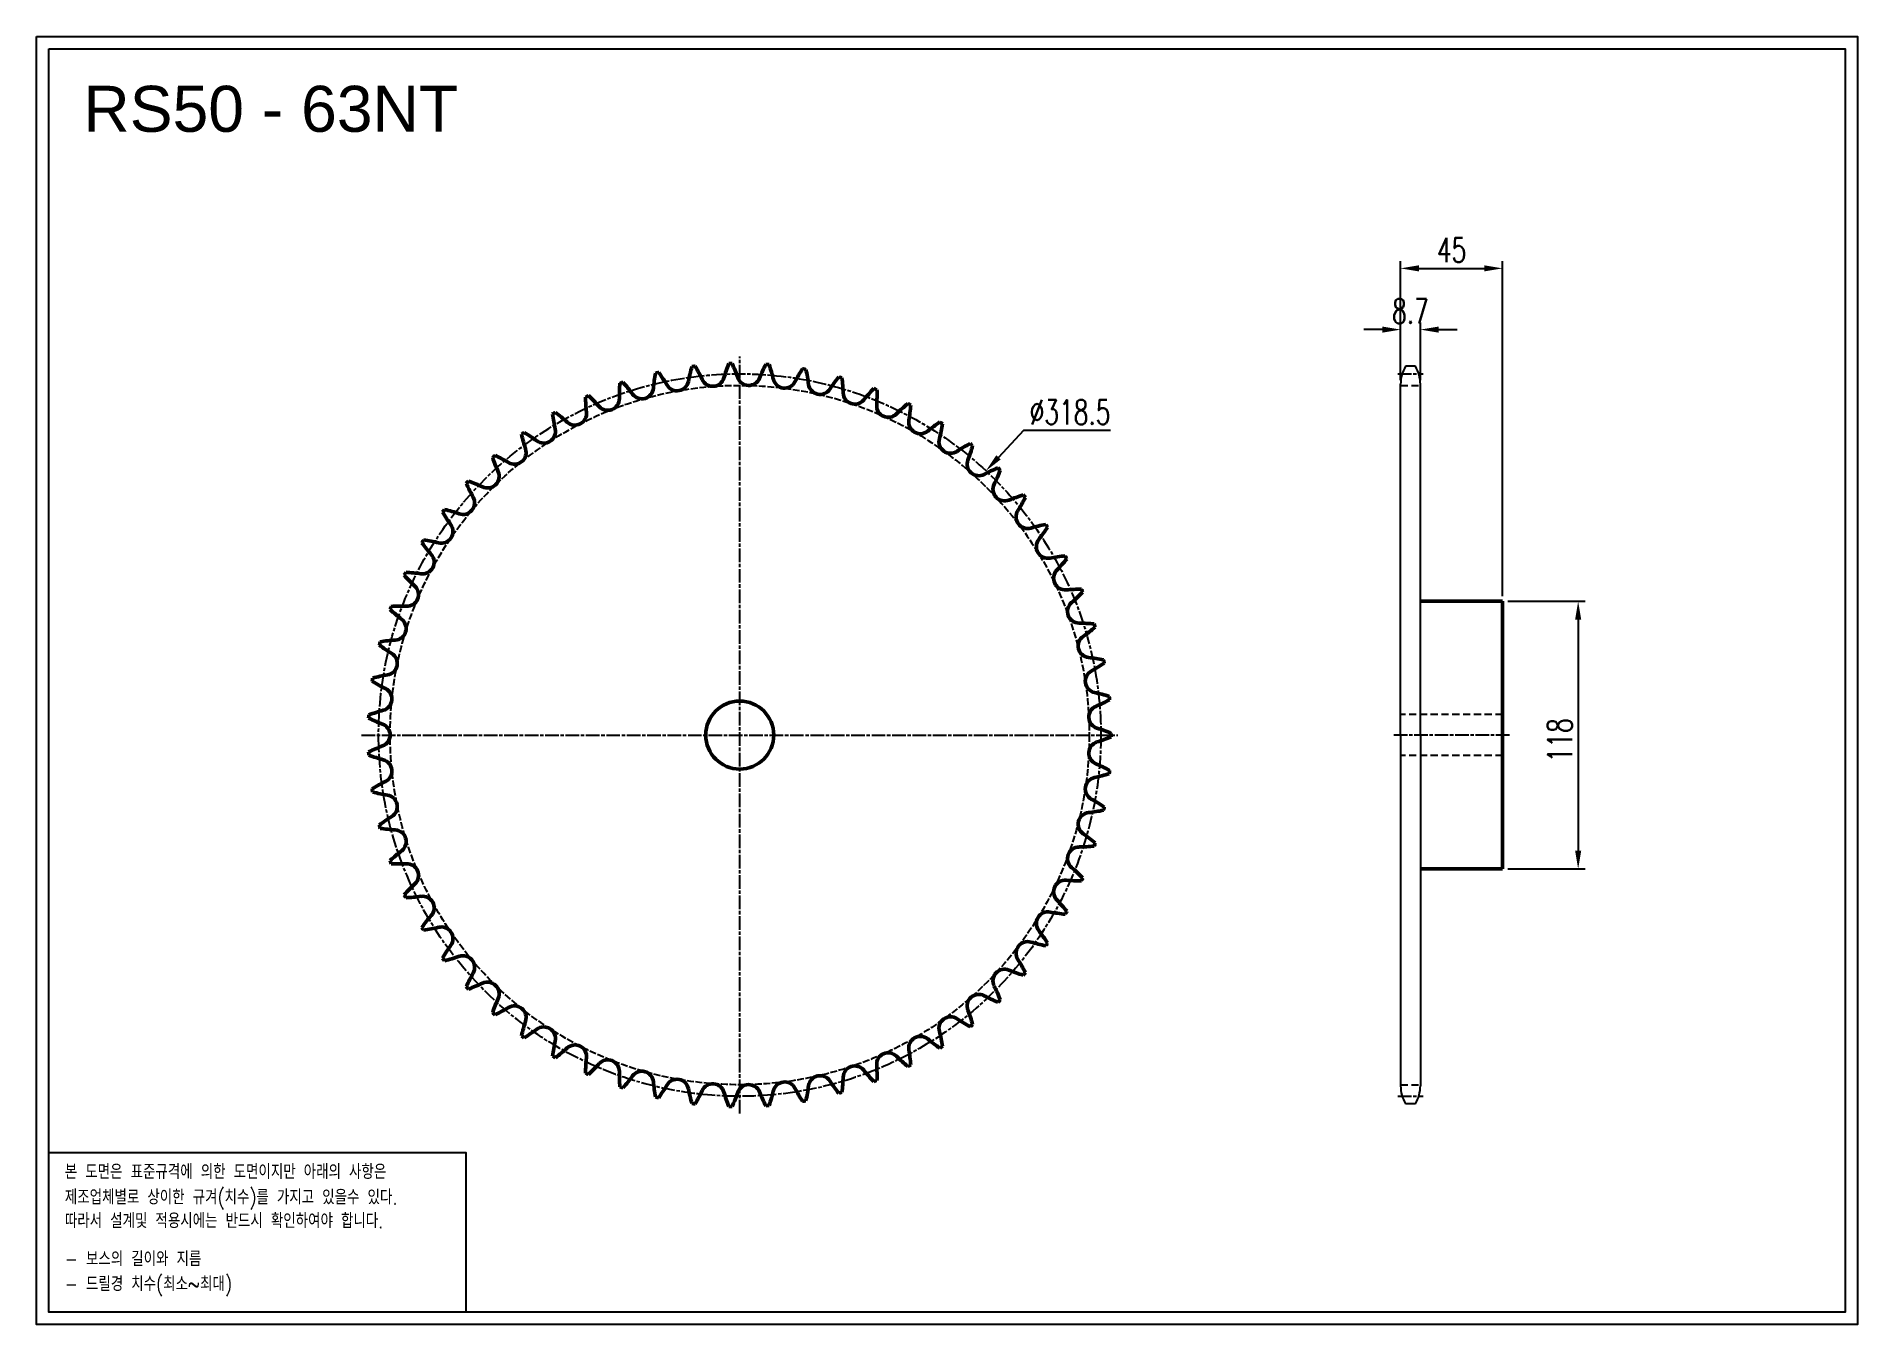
# Model space of a CAD drawing. Header units: millimetres. Extents: x 3339 to 4142, y 3050 to 3618.
import ezdxf

# ---------------------------------------------------------------- set-up
doc = ezdxf.new("R2010")
doc.units = ezdxf.units.MM
for name, pattern in [('AM_ISO02W050', [7.5, 6, -1.5]), ('AM_ISO02W050x2', [3.75, 3, -0.75]), ('AM_ISO08W050', [18, 12, -1.5, 3, -1.5]), ('AM_ISO08W050x2', [9, 6, -0.75, 1.5, -0.75]), ('HIDDEN', [9.525, 6.35, -3.175])]:
    doc.linetypes.add(name, pattern=pattern)
for name, color, linetype, lineweight in [('20', 7, 'Continuous', 50), ('21', 6, 'AM_ISO02W050', 25), ('22', 30, 'AM_ISO08W050', 25), ('23', 40, 'AM_ISO08W050', 25), ('VIS', 7, 'Continuous', 50)]:
    doc.layers.add(name, color=color, linetype=linetype, lineweight=lineweight)
doc.layers.add('HL', color=2, linetype='HIDDEN')
doc.layers.add('S-DIM', color=7, linetype='Continuous')
doc.styles.add('HAN', font='ROMANS.shx', dxfattribs={"width": 0.7, "bigfont": 'whgtxt.shx'})
doc.styles.add('HSG', font='SIMPLEX.shx', dxfattribs={"width": 0.7, "bigfont": 'HSG.shx'})
doc.styles.get("Standard").update_dxf_attribs({"font": 'arial.ttf'})
doc.dimstyles.new('APP23', dxfattribs={"dimscale": 4.5, "dimtxt": 2.4, "dimasz": 1.8, "dimexe": 0.7, "dimexo": 0.5, "dimgap": 0.6, "dimtad": 1, "dimtoh": 1, "dimdec": 1, "dimrnd": 0.01, "dimzin": 9, "dimdsep": 46, "dimtxsty": 'HSG', "dimcen": 0, "dimclrd": 1, "dimclre": 1, "dimclrt": 256, "dimazin": 2, "dimtp": 1, "dimtm": 1, "dimtfac": 0.5, "dimtdec": 1, "dimtix": 1, "dimtofl": 0, "dimtmove": 0, "dimatfit": 3, "dimfxl": 0, "dimtvp": 1, "dimtolj": 2, "dimlwd": -1, "dimlwe": -1, "dimarcsym": 0})

# ---------------------------------------------------------------- blocks, each defined once
blk = doc.blocks.new('*D1')
at = {"layer": 'Defpoints', "color": 0, "transparency": 16777216}
for p in [(3757.3, 3426.7), (3540.14, 3193.74)]:
    blk.add_point(p, dxfattribs=at)
at = {"layer": 'S-DIM', "color": 1, "transparency": 16777216}
for p, q in [((3773.87, 3444.48), (3762.82, 3432.63)), ((3812.21, 3444.48), (3773.87, 3444.48))]:
    blk.add_line(p, q, dxfattribs=at)
blk.add_solid([(3761.84, 3433.55), (3763.81, 3431.71), (3757.3, 3426.7)], dxfattribs=at)
at = {"layer": 'S-DIM', "transparency": 16777216, "insert": (3794.39, 3452.58), "char_height": 10.8, "attachment_point": 5, "style": 'HSG'}
blk.add_mtext('\\A2;∅318.5', dxfattribs=at)
blk = doc.blocks.new('*D2')
at = {"layer": 'Defpoints', "color": 0, "transparency": 16777216}
for p in [(3948.85, 3488.95), (3940.15, 3464.38), (3948.85, 3464.38)]:
    blk.add_point(p, dxfattribs=at)
at = {"layer": 'S-DIM', "color": 1, "transparency": 16777216}
for p, q in [((3932.05, 3488.95), (3923.95, 3488.95)), ((3940.15, 3466.63), (3940.15, 3492.1)), ((3948.85, 3466.63), (3948.85, 3492.1)), ((3956.95, 3488.95), (3965.05, 3488.95))]:
    blk.add_line(p, q, dxfattribs=at)
for points in [[(3932.05, 3490.3), (3932.05, 3487.6), (3940.15, 3488.95)], [(3956.95, 3490.3), (3956.95, 3487.6), (3948.85, 3488.95)]]:
    blk.add_solid(points, dxfattribs=at)
at = {"layer": 'S-DIM', "transparency": 16777216, "insert": (3944.5, 3497.05), "char_height": 10.8, "attachment_point": 5, "style": 'HSG'}
blk.add_mtext('\\A2;8.7', dxfattribs=at)
blk = doc.blocks.new('*D3')
at = {"layer": 'Defpoints', "color": 0, "transparency": 16777216}
for p in [(3985.15, 3515.95), (3940.15, 3464.38), (3985.15, 3369.22)]:
    blk.add_point(p, dxfattribs=at)
at = {"layer": 'S-DIM', "color": 1, "transparency": 16777216}
for p, q in [((3940.15, 3466.63), (3940.15, 3519.1)), ((3985.15, 3371.47), (3985.15, 3519.1)), ((3948.25, 3515.95), (3977.05, 3515.95))]:
    blk.add_line(p, q, dxfattribs=at)
for points in [[(3948.25, 3517.3), (3948.25, 3514.6), (3940.15, 3515.95)], [(3977.05, 3517.3), (3977.05, 3514.6), (3985.15, 3515.95)]]:
    blk.add_solid(points, dxfattribs=at)
at = {"layer": 'S-DIM', "transparency": 16777216, "insert": (3962.65, 3524.05), "char_height": 10.8, "attachment_point": 5, "style": 'HSG'}
blk.add_mtext('\\A2;45', dxfattribs=at)
blk = doc.blocks.new('*D4')
at = {"layer": 'Defpoints', "color": 0, "transparency": 16777216}
for p in [(3985.15, 3369.22), (3985.15, 3251.22), (4018.45, 3251.22)]:
    blk.add_point(p, dxfattribs=at)
at = {"layer": 'S-DIM', "color": 1, "transparency": 16777216}
for p, q in [((3987.4, 3369.22), (4021.6, 3369.22)), ((4018.45, 3361.12), (4018.45, 3259.32)), ((3987.4, 3251.22), (4021.6, 3251.22))]:
    blk.add_line(p, q, dxfattribs=at)
for points in [[(4017.1, 3361.12), (4019.8, 3361.12), (4018.45, 3369.22)], [(4017.1, 3259.32), (4019.8, 3259.32), (4018.45, 3251.22)]]:
    blk.add_solid(points, dxfattribs=at)
at = {"layer": 'S-DIM', "transparency": 16777216, "insert": (4010.35, 3307.94), "char_height": 10.8, "attachment_point": 5, "rotation": 90, "style": 'HSG'}
blk.add_mtext('\\A2;118', dxfattribs=at)

msp = doc.modelspace()

# ---------------------------------------------------------------- linework, layer by layer
for p, q in [((3946.73, 3472.77), (3942.28, 3472.77)), ((3940.15, 3310.22), (3940.15, 3464.84)), ((3948.85, 3310.22), (3948.85, 3464.84)), ((3940.15, 3310.22), (3940.15, 3155.61)), ((3948.85, 3310.22), (3948.85, 3155.61)), ((3946.73, 3147.67), (3942.28, 3147.67))]:
    msp.add_line(p, q)
for points in [[(3338.58, 3618.19), (4141.66, 3618.19), (4141.66, 3050.35), (3338.58, 3050.35)], [(3343.98, 3612.78), (4136.26, 3612.78), (4136.26, 3055.76), (3343.98, 3055.76)]]:
    msp.add_lwpolyline(points, close=True)
at = {"color": 6}
msp.add_lwpolyline([(3343.98, 3126.25), (3527.99, 3126.25), (3527.99, 3055.76), (3343.98, 3055.76)], close=True, dxfattribs=at)
for centre, start, end in [((3956.03, 3464.84), 150, 180), ((3932.98, 3464.84), 0, 30), ((3956.03, 3155.61), 180, 210), ((3932.98, 3155.61), 330, 0)]:
    msp.add_arc(centre, 15.87, start, end)
at = {"layer": '20'}
msp.add_circle((3648.72, 3310.22), 15, dxfattribs=at)
for centre, radius, start, end in [((3689.63, 3456.21), 79.25, 170.15546, 175), ((3648.72, 3310.22), 163.81, 102.60017, 103.11411), ((3548.52, 3424), 79.25, 30.71429, 35.55883), ((3703.97, 3451.41), 79.25, 164.44117, 169.28571), ((3648.72, 3310.22), 163.81, 96.88589, 97.39983), ((3560.34, 3433.41), 79.25, 25, 29.84454), ((3717.75, 3445.21), 79.25, 158.72689, 163.57143), ((3648.72, 3310.22), 163.81, 91.1716, 91.68554), ((3573.05, 3441.6), 79.25, 19.28571, 24.13026), ((3730.85, 3437.66), 79.25, 153.0126, 157.85714), ((3648.72, 3310.22), 163.81, 85.45732, 85.97126), ((3586.5, 3448.48), 79.25, 13.57143, 18.41597), ((3743.13, 3428.85), 79.25, 147.29832, 152.14286), ((3648.72, 3310.22), 163.81, 79.74303, 80.25697), ((3600.58, 3453.99), 79.25, 7.85714, 12.70168), ((3674.9, 3459.56), 79.25, 175.86974, 180.71429), ((3648.72, 3310.22), 163.81, 108.31446, 108.8284), ((3537.69, 3413.46), 79.25, 36.42857, 41.27311), ((3605.58, 3463.56), 5.13, 216.42857, 355), ((3621.06, 3467.1), 5.13, 210.71429, 349.28571), ((3636.81, 3469.07), 5.13, 205, 343.57143), ((3652.69, 3469.47), 5.13, 199.28571, 337.85714), ((3668.53, 3468.28), 5.13, 193.57143, 332.14286), ((3684.16, 3465.52), 5.13, 187.85714, 326.42857), ((3754.47, 3418.86), 79.25, 141.58403, 146.42857), ((3648.72, 3310.22), 163.81, 74.02874, 74.54268), ((3615.13, 3458.07), 79.25, 2.14286, 6.9874), ((3764.76, 3407.79), 79.25, 135.86974, 140.71429), ((3648.72, 3310.22), 163.81, 68.31446, 68.8284), ((3630.02, 3460.68), 79.25, 356.42857, 1.27311), ((3648.72, 3310.22), 163.81, 114.02874, 114.54268), ((3659.9, 3461.42), 79.25, 181.58403, 186.42857), ((3527.96, 3401.89), 79.25, 42.14286, 46.9874), ((3590.52, 3458.5), 5.13, 222.14286, 0.71429), ((3699.45, 3461.22), 5.13, 182.14286, 320.71429), ((3714.23, 3455.42), 5.13, 176.42857, 315), ((3773.9, 3395.75), 79.25, 130.15546, 135), ((3648.72, 3310.22), 163.81, 62.60017, 63.11411), ((3645.09, 3461.79), 79.25, 350.71429, 355.55883), ((3648.72, 3310.22), 163.81, 119.74303, 120.25697), ((3644.79, 3461.78), 79.25, 187.29832, 192.14286), ((3519.43, 3389.41), 79.25, 47.85714, 52.70168), ((3576.05, 3451.97), 5.13, 227.85714, 6.42857), ((3728.36, 3448.17), 5.13, 170.71429, 309.28571), ((3781.79, 3382.87), 79.25, 124.44117, 129.28571), ((3660.2, 3461.4), 79.25, 345, 349.84454), ((3648.72, 3310.22), 163.81, 56.88589, 57.39983), ((3648.72, 3310.22), 163.81, 125.45732, 125.97126), ((3629.72, 3460.64), 79.25, 193.0126, 197.85714), ((3512.19, 3376.14), 79.25, 53.57143, 58.41597), ((3562.3, 3444.03), 5.13, 233.57143, 12.14286), ((3741.7, 3439.56), 5.13, 165, 303.57143), ((3788.36, 3369.25), 79.25, 118.72689, 123.57143), ((3675.2, 3459.5), 79.25, 339.28571, 344.13026), ((3648.72, 3310.22), 163.81, 51.1716, 51.68554), ((3648.72, 3310.22), 163.81, 131.1716, 131.68554), ((3614.83, 3458), 79.25, 198.72689, 203.57143), ((3506.3, 3362.22), 79.25, 59.28571, 64.13026), ((3549.4, 3434.76), 5.13, 239.28571, 17.85714), ((3754.12, 3429.66), 5.13, 159.28571, 297.85714), ((3648.72, 3310.22), 163.81, 136.88589, 137.39983), ((3501.84, 3347.78), 79.25, 65, 69.84454), ((3537.5, 3424.26), 5.13, 245, 23.57143), ((3793.55, 3355.06), 79.25, 113.0126, 117.85714), ((3689.93, 3456.13), 79.25, 333.57143, 338.41597), ((3648.72, 3310.22), 163.81, 45.45732, 45.97126), ((3526.69, 3412.61), 5.13, 250.71429, 29.28571), ((3600.29, 3453.89), 79.25, 204.44117, 209.28571), ((3765.49, 3418.57), 5.13, 153.57143, 292.14286), ((3797.29, 3340.41), 79.25, 107.29832, 112.14286), ((3704.25, 3451.3), 79.25, 327.85714, 332.70168), ((3648.72, 3310.22), 163.81, 39.74303, 40.25697), ((3648.72, 3310.22), 163.81, 142.60017, 143.11411), ((3586.22, 3448.35), 79.25, 210.15546, 215), ((3498.83, 3332.97), 79.25, 70.71429, 75.55883), ((3775.7, 3406.4), 5.13, 147.85714, 286.42857), ((3517.11, 3399.96), 5.13, 256.42857, 35), ((3799.56, 3325.47), 79.25, 101.58403, 106.42857), ((3718.02, 3445.07), 79.25, 322.14286, 326.9874), ((3648.72, 3310.22), 163.81, 34.02874, 34.54268), ((3508.83, 3386.41), 5.13, 262.14286, 40.71429), ((3648.72, 3310.22), 163.81, 148.31446, 148.8284), ((3572.78, 3441.44), 79.25, 215.86974, 220.71429), ((3497.31, 3317.93), 79.25, 76.42857, 81.27311), ((3784.64, 3393.28), 5.13, 142.14286, 280.71429), ((3800.33, 3310.38), 79.25, 95.86974, 100.71429), ((3648.72, 3310.22), 163.81, 28.31446, 28.8284), ((3648.72, 3310.22), 163.81, 154.02874, 154.54268), ((3497.29, 3302.82), 79.25, 82.14286, 86.9874), ((3792.24, 3379.34), 5.13, 136.42857, 275), ((3731.1, 3437.5), 79.25, 316.42857, 321.27311), ((3560.09, 3433.23), 79.25, 221.58403, 226.42857), ((3501.94, 3372.1), 5.13, 267.85714, 46.42857), ((3799.59, 3295.28), 79.25, 90.15546, 95), ((3743.36, 3428.66), 79.25, 310.71429, 315.55883), ((3648.72, 3310.22), 163.81, 22.60017, 23.11411), ((3648.72, 3310.22), 163.81, 159.74303, 160.25697), ((3548.29, 3423.8), 79.25, 227.29832, 232.14286), ((3498.78, 3287.78), 79.25, 87.85714, 92.70168), ((3798.4, 3364.7), 5.13, 130.71429, 269.28571), ((3496.5, 3357.18), 5.13, 273.57143, 52.14286), ((3797.35, 3280.33), 79.25, 84.44117, 89.28571), ((3754.69, 3418.65), 79.25, 305, 309.84454), ((3648.72, 3310.22), 163.81, 16.88589, 17.39983), ((3648.72, 3310.22), 163.81, 165.45732, 165.97126), ((3537.48, 3413.23), 79.25, 233.0126, 237.85714), ((3501.76, 3272.96), 79.25, 93.57143, 98.41597), ((3803.08, 3349.53), 5.13, 125, 263.57143), ((3492.59, 3341.79), 5.13, 279.28571, 57.85714), ((3793.64, 3265.68), 79.25, 78.72689, 83.57143), ((3764.96, 3407.56), 79.25, 299.28571, 304.13026), ((3648.72, 3310.22), 163.81, 11.1716, 11.68554), ((3648.72, 3310.22), 163.81, 171.1716, 171.68554), ((3527.77, 3401.64), 79.25, 238.72689, 243.57143), ((3506.2, 3258.51), 79.25, 99.28571, 104.13026), ((3806.23, 3333.97), 5.13, 119.28571, 257.85714), ((3490.22, 3326.08), 5.13, 285, 63.57143), ((3788.48, 3251.47), 79.25, 73.0126, 77.85714), ((3774.07, 3395.5), 79.25, 293.57143, 298.41597), ((3648.72, 3310.22), 163.81, 5.45732, 5.97126), ((3648.72, 3310.22), 163.81, 176.88589, 177.39983), ((3519.27, 3389.15), 79.25, 244.44117, 249.28571), ((3512.06, 3244.58), 79.25, 105, 109.84454), ((3807.81, 3318.16), 5.13, 113.57143, 252.14286), ((3489.43, 3310.22), 5.13, 290.71429, 69.28571), ((3781.94, 3237.85), 79.25, 67.29832, 72.14286), ((3781.94, 3382.6), 79.25, 287.85714, 292.70168), ((3648.72, 3310.22), 163.81, 359.74303, 0.25697), ((3519.27, 3231.3), 79.25, 110.71429, 115.55883), ((3648.72, 3310.22), 163.81, 182.60017, 183.11411), ((3512.06, 3375.87), 79.25, 250.15546, 255), ((3807.81, 3302.28), 5.13, 107.85714, 246.42857), ((3490.22, 3294.36), 5.13, 296.42857, 75), ((3788.48, 3368.97), 79.25, 282.14286, 286.9874), ((3774.07, 3224.95), 79.25, 61.58403, 66.42857), ((3648.72, 3310.22), 163.81, 354.02874, 354.54268), ((3527.77, 3218.8), 79.25, 116.42857, 121.27311), ((3648.72, 3310.22), 163.81, 188.31446, 188.8284), ((3506.2, 3361.93), 79.25, 255.86974, 260.71429), ((3806.23, 3286.48), 5.13, 102.14286, 240.71429), ((3492.59, 3278.66), 5.13, 302.14286, 80.71429), ((3793.64, 3354.77), 79.25, 276.42857, 281.27311), ((3764.96, 3212.89), 79.25, 55.86974, 60.71429), ((3648.72, 3310.22), 163.81, 348.31446, 348.8284), ((3537.48, 3207.22), 79.25, 122.14286, 126.9874), ((3648.72, 3310.22), 163.81, 194.02874, 194.54268), ((3501.76, 3347.49), 79.25, 261.58403, 266.42857), ((3803.08, 3270.92), 5.13, 96.42857, 235), ((3496.5, 3263.27), 5.13, 307.85714, 86.42857), ((3798.4, 3255.74), 5.13, 90.71429, 229.28571), ((3797.35, 3340.12), 79.25, 270.71429, 275.55883), ((3754.69, 3201.8), 79.25, 50.15546, 55), ((3648.72, 3310.22), 163.81, 342.60017, 343.11411), ((3548.29, 3196.65), 79.25, 127.85714, 132.70168), ((3648.72, 3310.22), 163.81, 199.74303, 200.25697), ((3498.78, 3332.67), 79.25, 267.29832, 272.14286), ((3501.94, 3248.35), 5.13, 313.57143, 92.14286), ((3560.09, 3187.22), 79.25, 133.57143, 138.41597), ((3792.24, 3241.11), 5.13, 85, 223.57143), ((3799.59, 3325.17), 79.25, 265, 269.84454), ((3743.36, 3191.79), 79.25, 44.44117, 49.28571), ((3648.72, 3310.22), 163.81, 336.88589, 337.39983), ((3648.72, 3310.22), 163.81, 205.45732, 205.97126), ((3497.29, 3317.63), 79.25, 273.0126, 277.85714), ((3508.83, 3234.04), 5.13, 319.28571, 97.85714), ((3731.1, 3182.95), 79.25, 38.72689, 43.57143), ((3572.78, 3179), 79.25, 139.28571, 144.13026), ((3784.64, 3227.16), 5.13, 79.28571, 217.85714), ((3800.33, 3310.07), 79.25, 259.28571, 264.13026), ((3648.72, 3310.22), 163.81, 331.1716, 331.68554), ((3648.72, 3310.22), 163.81, 211.1716, 211.68554), ((3497.31, 3302.51), 79.25, 278.72689, 283.57143), ((3517.11, 3220.49), 5.13, 325, 103.57143), ((3718.02, 3175.38), 79.25, 33.0126, 37.85714), ((3586.22, 3172.09), 79.25, 145, 149.84454), ((3498.83, 3287.48), 79.25, 284.44117, 289.28571), ((3526.69, 3207.83), 5.13, 330.71429, 109.28571), ((3775.7, 3214.04), 5.13, 73.57143, 212.14286), ((3799.56, 3294.98), 79.25, 253.57143, 258.41597), ((3648.72, 3310.22), 163.81, 325.45732, 325.97126), ((3648.72, 3310.22), 163.81, 216.88589, 217.39983), ((3600.29, 3166.56), 79.25, 150.71429, 155.55883), ((3765.49, 3201.88), 5.13, 67.85714, 206.42857), ((3797.29, 3280.03), 79.25, 247.85714, 252.70168), ((3704.25, 3169.15), 79.25, 27.29832, 32.14286), ((3648.72, 3310.22), 163.81, 319.74303, 320.25697), ((3648.72, 3310.22), 163.81, 222.60017, 223.11411), ((3501.84, 3272.67), 79.25, 290.15546, 295), ((3537.5, 3196.19), 5.13, 336.42857, 115), ((3689.93, 3164.32), 79.25, 21.58403, 26.42857), ((3614.83, 3162.45), 79.25, 156.42857, 161.27311), ((3506.3, 3258.23), 79.25, 295.86974, 300.71429), ((3549.4, 3185.68), 5.13, 342.14286, 120.71429), ((3754.12, 3190.79), 5.13, 62.14286, 200.71429), ((3675.2, 3160.94), 79.25, 15.86974, 20.71429), ((3793.55, 3265.39), 79.25, 242.14286, 246.9874), ((3648.72, 3310.22), 163.81, 314.02874, 314.54268), ((3648.72, 3310.22), 163.81, 228.31446, 228.8284), ((3629.72, 3159.81), 79.25, 162.14286, 166.9874), ((3512.19, 3244.31), 79.25, 301.58403, 306.42857), ((3562.3, 3176.41), 5.13, 347.85714, 126.42857), ((3741.7, 3180.89), 5.13, 56.42857, 195), ((3788.36, 3251.19), 79.25, 236.42857, 241.27311), ((3648.72, 3310.22), 163.81, 308.31446, 308.8284), ((3648.72, 3310.22), 163.81, 234.02874, 234.54268), ((3644.79, 3158.67), 79.25, 167.85714, 172.70168), ((3519.43, 3231.04), 79.25, 307.29832, 312.14286), ((3576.05, 3168.47), 5.13, 353.57143, 132.14286), ((3728.36, 3172.27), 5.13, 50.71429, 189.28571), ((3781.79, 3237.58), 79.25, 230.71429, 235.55883), ((3660.2, 3159.05), 79.25, 10.15546, 15), ((3648.72, 3310.22), 163.81, 302.60017, 303.11411), ((3648.72, 3310.22), 163.81, 239.74303, 240.25697), ((3659.9, 3159.03), 79.25, 173.57143, 178.41597), ((3527.96, 3218.56), 79.25, 313.0126, 317.85714), ((3590.52, 3161.94), 5.13, 359.28571, 137.85714), ((3699.45, 3159.23), 5.13, 39.28571, 177.85714), ((3714.23, 3165.03), 5.13, 45, 183.57143), ((3630.02, 3159.77), 79.25, 358.72689, 3.57143), ((3773.9, 3224.69), 79.25, 225, 229.84454), ((3648.72, 3310.22), 163.81, 296.88589, 297.39983), ((3645.09, 3158.66), 79.25, 4.44117, 9.28571), ((3648.72, 3310.22), 163.81, 245.45732, 245.97126), ((3674.9, 3160.89), 79.25, 179.28571, 184.13026), ((3537.69, 3206.99), 79.25, 318.72689, 323.57143), ((3605.58, 3156.89), 5.13, 5, 143.57143), ((3689.63, 3164.24), 79.25, 185, 189.84454), ((3621.06, 3153.35), 5.13, 10.71429, 149.28571), ((3636.81, 3151.38), 5.13, 16.42857, 155), ((3668.53, 3152.17), 5.13, 27.85714, 166.42857), ((3684.16, 3154.93), 5.13, 33.57143, 172.14286), ((3754.47, 3201.59), 79.25, 213.57143, 218.41597), ((3615.13, 3162.38), 79.25, 353.0126, 357.85714), ((3764.76, 3212.65), 79.25, 219.28571, 224.13026), ((3648.72, 3310.22), 163.81, 291.1716, 291.68554), ((3648.72, 3310.22), 163.81, 251.1716, 251.68554), ((3648.72, 3310.22), 163.81, 256.88589, 257.39983), ((3548.52, 3196.45), 79.25, 324.44117, 329.28571), ((3703.97, 3169.04), 79.25, 190.71429, 195.55883), ((3560.34, 3187.04), 79.25, 330.15546, 335), ((3717.75, 3175.24), 79.25, 196.42857, 201.27311), ((3573.05, 3178.85), 79.25, 335.86974, 340.71429), ((3652.69, 3150.98), 5.13, 22.14286, 160.71429), ((3730.85, 3182.79), 79.25, 202.14286, 206.9874), ((3586.5, 3171.97), 79.25, 341.58403, 346.42857), ((3743.13, 3191.6), 79.25, 207.85714, 212.70168), ((3648.72, 3310.22), 163.81, 279.74303, 280.25697), ((3600.58, 3166.46), 79.25, 347.29832, 352.14286), ((3648.72, 3310.22), 163.81, 285.45732, 285.97126), ((3648.72, 3310.22), 163.81, 262.60017, 263.11411), ((3648.72, 3310.22), 163.81, 268.31446, 268.8284), ((3648.72, 3310.22), 163.81, 274.02874, 274.54268)]:
    msp.add_arc(centre, radius, start, end, dxfattribs=at)
at = {"layer": '21', "linetype": 'AM_ISO02W050x2'}
msp.add_circle((3648.72, 3310.22), 154.16, dxfattribs=at)
at = {"layer": '22', "linetype": 'AM_ISO08W050x2'}
for p, q in [((3938.97, 3469.46), (3950.03, 3469.46)), ((3988.18, 3310.22), (3937.13, 3310.22)), ((3938.97, 3150.98), (3950.03, 3150.98))]:
    msp.add_line(p, q, dxfattribs=at)
msp.add_circle((3648.72, 3310.22), 159.24, dxfattribs=at)
at = {"layer": '23', "linetype": 'AM_ISO08W050x2'}
for p, q in [((3648.72, 3143.42), (3648.72, 3477.03)), ((3481.91, 3310.22), (3815.52, 3310.22))]:
    msp.add_line(p, q, dxfattribs=at)
at = {"layer": 'HL', "ltscale": 0.5}
for p, q in [((3940.15, 3464.38), (3948.85, 3464.38)), ((3985.15, 3319.22), (3940.15, 3319.22)), ((3985.15, 3301.22), (3940.15, 3301.22)), ((3940.15, 3156.07), (3948.85, 3156.07))]:
    msp.add_line(p, q, dxfattribs=at)
at = {"layer": 'VIS'}
for p, q in [((3985.15, 3369.22), (3948.85, 3369.22)), ((3985.15, 3369.22), (3985.15, 3251.22)), ((3985.15, 3251.22), (3948.85, 3251.22))]:
    msp.add_line(p, q, dxfattribs=at)

# ---------------------------------------------------------------- texts
msp.add_text('RS50 - 63NT', height=20.28).set_placement((3359.26, 3576.14))
at = {"color": 6, "style": 'HAN', "width": 0.8}
for s, p in [('본 도면은 표준규격에 의한 도면이지만 아래의 사항은', (3351.1, 3114.5)), ('제조업체별로 상이한 규겨(치수)를 가지고 있을수 있다.', (3351.1, 3103.29)), ('따라서 설계및 적용시에는 반드시 확인하여야 합니다.', (3351.1, 3092.87)), ('- 보스의 길이와 지름', (3351.1, 3076.1)), ('- 드릴경 치수(최소~최대)', (3351.1, 3065.08))]:
    msp.add_text(s, height=6.4696, dxfattribs=at).set_placement(p)

# ---------------------------------------------------------------- dimensions: what is measured, and where the dimension line sits
at = {"layer": 'S-DIM'}
dim = msp.add_linear_dim(base=(3985.15, 3515.95), p1=(3940.15, 3464.38), p2=(3985.15, 3369.22), dimstyle='APP23', dxfattribs=at)
dim.commit()
dim.dimension.update_dxf_attribs({"geometry": '*D3', "text_midpoint": (3962.65, 3524.05)})
dim = msp.add_linear_dim(base=(3948.85, 3488.95), p1=(3940.15, 3464.38), p2=(3948.85, 3464.38), dimstyle='APP23', dxfattribs=at)
dim.commit()
dim.dimension.update_dxf_attribs({"geometry": '*D2', "text_midpoint": (3944.5, 3488.95), "dimtype": 128})
at = {"layer": 'S-DIM', "color": 3}
dim = msp.add_diameter_dim_2p(p1=(3540.14, 3193.74), p2=(3757.3, 3426.7), dimstyle='APP23', dxfattribs=at)
dim.commit()
dim.dimension.update_dxf_attribs({"geometry": '*D1', "text_midpoint": (3794.39, 3444.48), "dimtype": 131})
at = {"layer": 'S-DIM'}
dim = msp.add_linear_dim(base=(4018.45, 3251.22), p1=(3985.15, 3369.22), p2=(3985.15, 3251.22), angle=90, dimstyle='APP23', dxfattribs=at)
dim.commit()
dim.dimension.update_dxf_attribs({"geometry": '*D4', "text_midpoint": (4018.45, 3307.94), "dimtype": 128})

doc.saveas('drawing.dxf')
